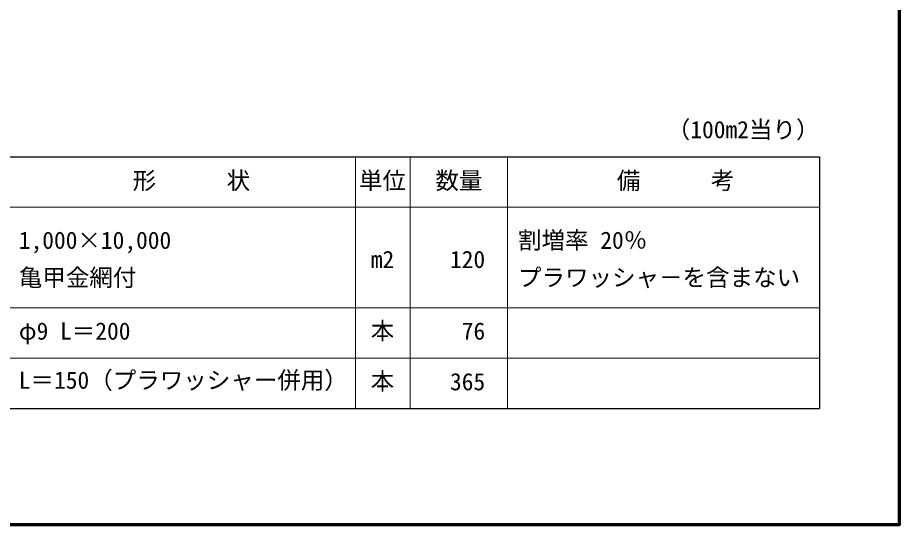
# Model space of a CAD drawing. Units: millimetres, scale not verified. Extents: x 200 to 8200, y 200 to 5825.
# Drawn here: x 5575 to 8200, y 200 to 1709 of the extents above; entities that cross this region are included whole.
import ezdxf
from ezdxf.enums import TextEntityAlignment as Align

# ---------------------------------------------------------------- set-up
doc = ezdxf.new("R2010")
doc.units = ezdxf.units.MM
doc.header["$LTSCALE"] = 20
for name, color, linetype, lineweight in [('C-MTR-FRAM', 5, 'Continuous', 25), ('C-MTR-LINE', 5, 'Continuous', 13), ('C-TTL', 2, 'Continuous', 70)]:
    doc.layers.add(name, color=color, linetype=linetype, lineweight=lineweight)
doc.layers.add('C-MTR-TXT', color=5, linetype='Continuous')
doc.styles.add('ＭＳ ゴシック', font='')
doc.styles.get('ＭＳ ゴシック').set_extended_font_data('MS Gothic')

msp = doc.modelspace()

# ---------------------------------------------------------------- linework, layer by layer
at = {"layer": 'C-MTR-FRAM'}
for p, q in [((4558.29, 1294.73), (7962.6, 1294.73)), ((7962.6, 1294.73), (7962.6, 544.73)), ((4558.29, 544.73), (7962.6, 544.73))]:
    msp.add_line(p, q, dxfattribs=at)
at = {"layer": 'C-MTR-LINE'}
for p, q in [((6580.48, 1295.14), (6580.48, 544.73)), ((6743.78, 1294.73), (6743.78, 544.73)), ((7033.78, 1294.73), (7033.78, 544.73)), ((4558.29, 1144.73), (7962.6, 1144.73)), ((4558.29, 844.73), (7962.6, 844.73)), ((4558.29, 694.73), (7962.6, 694.73))]:
    msp.add_line(p, q, dxfattribs=at)
at = {"layer": 'C-TTL'}
msp.add_lwpolyline([(200, 200), (8200, 200), (8200, 5740), (200, 5740)], close=True, dxfattribs=at)

# ---------------------------------------------------------------- texts
at = {"layer": 'C-MTR-TXT', "style": 'ＭＳ ゴシック'}
for s, p in [('（100m2当り）', (7507.6, 1334.73)), ('φ9 L＝200', (5578.31, 734.73)), ('L＝150（プラワッシャー併用）', (5578.31, 588.48))]:
    msp.add_text(s, height=51.32, dxfattribs=at).set_placement(p, align=Align.BOTTOM_LEFT)
for s, p in [('形\u3000\u3000\u3000状\u3000', (5917.06, 1224.06)), ('数量', (6818.74, 1224.06)), ('割増率 20％', (7064.63, 1046.35)), ('1,000×10,000', (5578.31, 1046.35)), ('亀甲金網付', (5578.31, 935.33)), ('プラワッシャ－を含まない', (7064.63, 935.33))]:
    msp.add_text(s, height=51.32, dxfattribs=at).set_placement(p, align=Align.MIDDLE_LEFT)
for s, p in [('単位', (6661.05, 1224.06)), ('\u3000備\u3000\u3000\u3000考\u3000', (7533.84, 1224.06)), ('m2', (6661.05, 989.27))]:
    msp.add_text(s, height=51.32, dxfattribs=at).set_placement(p, align=Align.MIDDLE_CENTER)
msp.add_text('120', height=51.32, dxfattribs=at).set_placement((6966.84, 989.27), align=Align.MIDDLE_RIGHT)
for p in [(6661.05, 735.19), (6661.05, 585.65)]:
    msp.add_text('本', height=51.32, dxfattribs=at).set_placement(p, align=Align.BOTTOM_CENTER)
for s, p in [('76', (6966.84, 734.73)), ('365', (6966.84, 583.92))]:
    msp.add_text(s, height=51.32, dxfattribs=at).set_placement(p, align=Align.BOTTOM_RIGHT)

doc.saveas('drawing.dxf')
